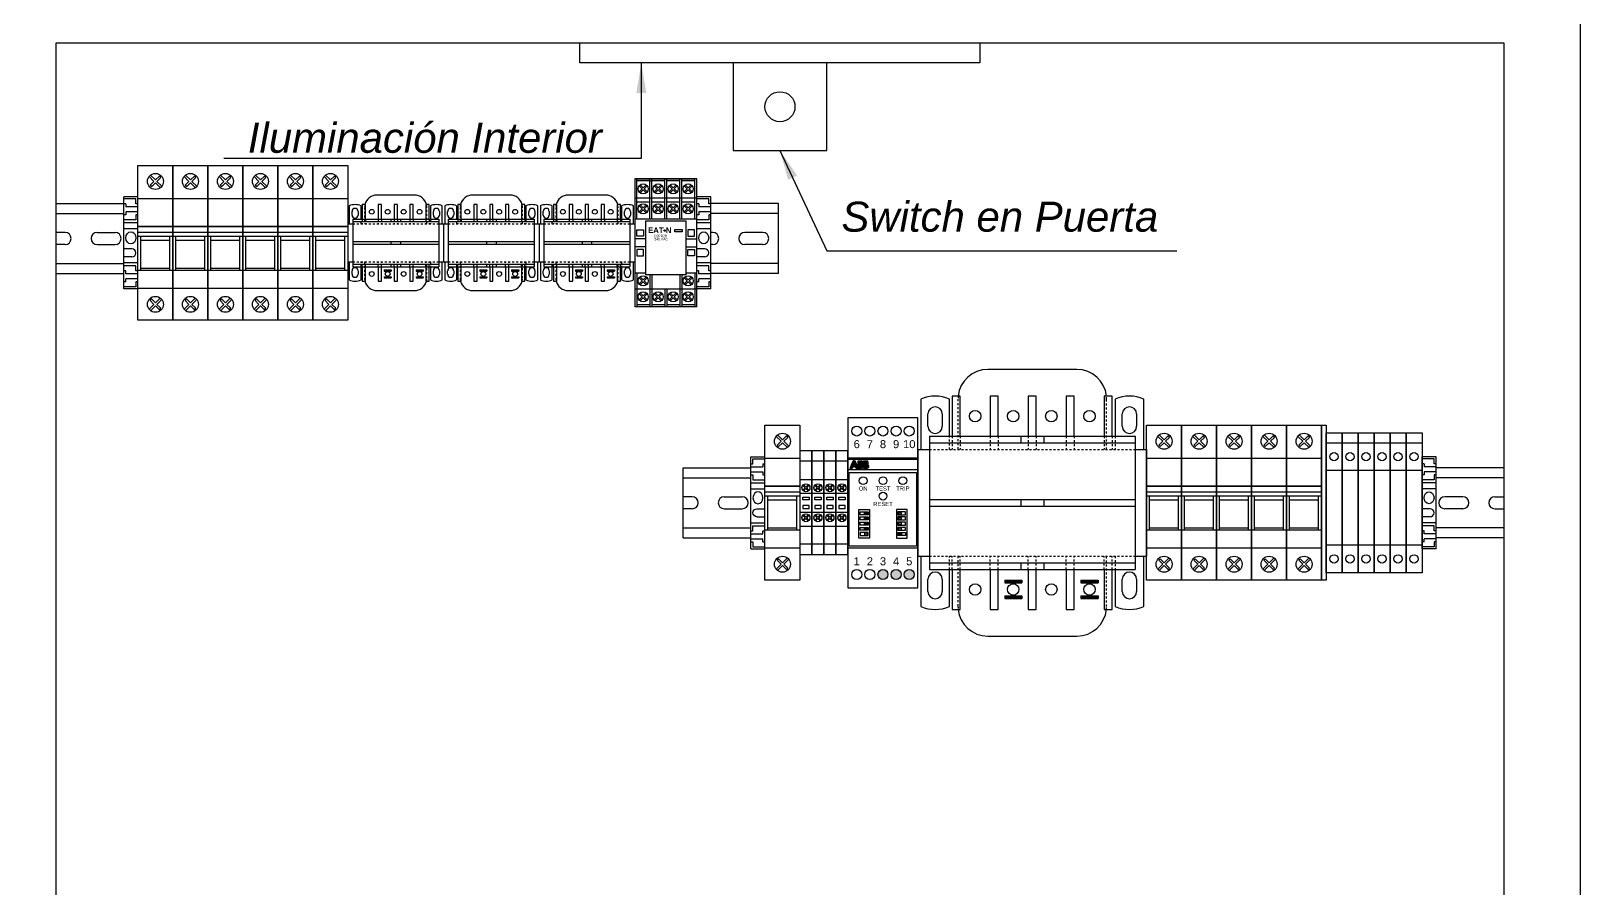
# Model space of a CAD drawing. Header units: millimetres. Extents: x 0 to 840, y -1485 to 297.
# Drawn here: x 45.8 to 123.2, y -1272.8 to -1229.9 of the extents above; entities that cross this region are included whole.
import ezdxf

# ---------------------------------------------------------------- set-up
doc = ezdxf.new("R2010")
doc.units = ezdxf.units.MM
doc.linetypes.add('HIDDEN', pattern=[0.2, 0.1, -0.1])
doc.layers.add('DEFAULT_2', color=8, linetype='HIDDEN')
doc.layers.add('L_COTAS', color=2, linetype='Continuous')
doc.styles.get("Standard").update_dxf_attribs({"font": 'arial.ttf'})
doc.styles.add('TEXTOS', font='ariali.ttf')
doc.dimstyles.new('FLECHA_ESC50', dxfattribs={"dimscale": 0.05, "dimtxt": 1.8, "dimasz": 2, "dimexe": 2, "dimexo": 4, "dimgap": 1, "dimtad": 1, "dimzin": 4, "dimdsep": 46, "dimtxsty": 'TEXTOS', "dimcen": 0, "dimclrd": 256, "dimclre": 256, "dimclrt": 2, "dimadec": 0, "dimazin": 0, "dimtfac": 1, "dimtdec": 4, "dimtmove": 1, "dimatfit": 3, "dimfxl": 1, "dimtvp": 1, "dimtolj": 1, "dimtzin": 0, "dimarcsym": 0})

# ---------------------------------------------------------------- blocks, each defined once
blk = doc.blocks.new('Fusible PMF')
for p, q in [((-0.317, 7.197), (-0.071, 6.95)), ((-0.247, 7.267), (0, 7.021)), ((0.197, 7.218), (0, 7.021)), ((0.268, 7.147), (0.071, 6.95)), ((0.197, 7.218), (0.268, 7.147)), ((-0.071, 6.95), (-0.268, 6.753)), ((-0.268, 6.753), (-0.197, 6.682)), ((0, 6.879), (-0.197, 6.682)), ((0, 6.879), (0.247, 6.632)), ((0.071, 6.95), (0.318, 6.703)), ((-0.317, 0.553), (-0.071, 0.8)), ((-0.268, 0.997), (-0.197, 1.068)), ((-0.071, 0.8), (-0.268, 0.997)), ((0, 0.871), (-0.197, 1.068)), ((0, 0.871), (0.247, 1.118)), ((0.071, 0.8), (0.318, 1.047)), ((0.268, 0.603), (0.071, 0.8)), ((-0.247, 0.483), (0, 0.729)), ((0.197, 0.532), (0, 0.729)), ((0.197, 0.532), (0.268, 0.603))]:
    blk.add_line(p, q)
at = {"color": 4}
for p, q in [((0.875, 4.4), (-0.875, 4.4)), ((0.875, 4.2), (-0.875, 4.2)), ((-0.725, 2.5), (-0.725, 4.2)), ((0.725, 4), (-0.725, 4)), ((0.725, 2.5), (0.725, 4.2)), ((0.875, 2.5), (-0.875, 2.5)), ((0.725, 2.6), (-0.725, 2.6))]:
    blk.add_line(p, q, dxfattribs=at)
blk.add_lwpolyline([(-0.875, 7.75), (0.875, 7.75), (0.875, 0), (-0.875, 0)], close=True)
at = {"color": 5}
blk.add_lwpolyline([(-0.875, 6.1), (0.875, 6.1), (0.875, 4.7), (-0.875, 4.7)], close=True, dxfattribs=at)
at = {"color": 4}
blk.add_lwpolyline([(-0.875, 4.7), (0.875, 4.7), (0.875, 1.6), (-0.875, 1.6)], close=True, dxfattribs=at)
for centre in [(0, 6.95), (0, 0.8)]:
    blk.add_circle(centre, 0.4)
blk = doc.blocks.new('BORNE SECCIONABLE')
for p, q in [((-0.4, 0), (-0.4, 7)), ((-0.4, 7), (0.4, 7)), ((0.4, 7), (0.4, 0)), ((-0.4, 6.5), (0.4, 6.5)), ((0.4, 5.111), (-0.4, 5.111)), ((-0.4, 1.389), (0.4, 1.389)), ((0.4, 0), (-0.4, 0))]:
    blk.add_line(p, q)
for centre in [(0, 5.806), (0, 0.694)]:
    blk.add_circle(centre, 0.208)
blk = doc.blocks.new('TOPE JXBs-BF')
for p, q in [((-0.35, 0), (-0.35, 4.6)), ((0.35, 4.6), (-0.35, 4.6)), ((0.35, 4.6), (-0.35, 4.6)), ((0.25, 4.5), (-0.35, 4.5)), ((-0.25, 4.25), (-0.35, 4.25)), ((-0.25, 4.25), (-0.25, 4.1)), ((0.35, 4.1), (-0.25, 4.1)), ((0.25, 4.25), (0.25, 4.5)), ((0.35, 4.25), (0.25, 4.25)), ((0.35, 0), (0.35, 4.6)), ((-0.25, 3.7), (-0.35, 3.7)), ((0.25, 3.45), (-0.35, 3.45)), ((0.35, 3.3), (-0.35, 3.3)), ((0.35, 3.85), (-0.25, 3.85)), ((-0.25, 3.85), (-0.25, 3.7)), ((0.35, 3.7), (0.25, 3.7)), ((0.25, 3.7), (0.25, 3.45)), ((0.35, 3), (-0.35, 3)), ((0.05, 2), (-0.35, 2)), ((0.05, 1.6), (-0.35, 1.6)), ((0.35, 1.3), (-0.35, 1.3)), ((0.25, 1.15), (-0.35, 1.15)), ((-0.25, 0.9), (-0.35, 0.9)), ((-0.25, 0.75), (-0.25, 0.9)), ((0.25, 0.9), (0.25, 1.15)), ((0.35, 0.9), (0.25, 0.9)), ((-0.25, 0.35), (-0.35, 0.35)), ((0.25, 0.1), (-0.35, 0.1)), ((0.35, 0), (-0.35, 0)), ((0.35, 0.75), (-0.25, 0.75)), ((0.35, 0.5), (-0.25, 0.5)), ((-0.25, 0.35), (-0.25, 0.5)), ((0.35, 0.35), (0.25, 0.35)), ((0.25, 0.35), (0.25, 0.1))]:
    blk.add_line(p, q)
blk.add_arc((0.05, 1.8), 0.2, 270, 90)
blk.add_ellipse((0, 2.55), major_axis=(0, -0.3), ratio=0.833333)
blk = doc.blocks.new('c0100e2a-F')
for p, q in [((2.229, 13.335), (-2.229, 13.335)), ((-5.572, 11.852), (-5.572, 9.334)), ((-4.143, 10.001), (-4.143, 11.852)), ((-4.001, 12.002), (-4.001, 10.001)), ((-3.6, 12.002), (-4.001, 12.002)), ((-3.6, 10.001), (-3.6, 12.002)), ((-2.1, 12.002), (-2.1, 10.001)), ((-1.7, 12.002), (-2.1, 12.002)), ((-1.7, 10.001), (-1.7, 12.002)), ((-0.2, 12.002), (-0.2, 10.001)), ((0.2, 12.002), (-0.2, 12.002)), ((0.2, 10.001), (0.2, 12.002)), ((1.7, 12.002), (1.7, 10.001)), ((2.1, 12.002), (1.7, 12.002)), ((2.1, 10.001), (2.1, 12.002)), ((3.6, 12.002), (3.6, 10.001)), ((4, 12.002), (3.6, 12.002)), ((4, 10.001), (4, 12.002)), ((4.143, 11.852), (4.143, 10.001)), ((5.572, 9.334), (5.572, 11.852)), ((-5.215, 10.492), (-5.215, 11.111)), ((-4.501, 11.111), (-4.501, 10.492)), ((4.501, 10.492), (4.501, 11.111)), ((5.215, 11.111), (5.215, 10.492)), ((-5.715, 9.334), (-5.715, 4)), ((-5.715, 9.334), (-5.143, 9.334)), ((-5.143, 10.001), (-5.143, 3.334)), ((-5.143, 10.001), (5.143, 10.001)), ((-5.143, 9.668), (5.143, 9.668)), ((-0.571, 10.001), (-0.571, 9.668)), ((0.571, 10.001), (0.571, 9.668)), ((5.143, 10.001), (5.143, 3.334)), ((5.143, 9.334), (5.715, 9.334)), ((5.715, 9.334), (5.715, 4)), ((-5.143, 6.834), (5.143, 6.834)), ((-5.143, 6.501), (5.143, 6.501)), ((-0.571, 6.834), (-0.571, 6.501)), ((0.571, 6.834), (0.571, 6.501)), ((-5.715, 4), (-5.143, 4)), ((-5.572, 4), (-5.572, 1.483)), ((5.143, 4), (5.715, 4)), ((5.572, 1.483), (5.572, 4)), ((-5.143, 3.667), (5.143, 3.667)), ((-5.143, 3.334), (5.143, 3.334)), ((-4.143, 1.483), (-4.143, 3.334)), ((-4.001, 3.334), (-4.001, 1.334)), ((-3.6, 1.334), (-3.6, 3.334)), ((-2.1, 3.334), (-2.1, 1.334)), ((-1.7, 1.334), (-1.7, 3.334)), ((-0.571, 3.667), (-0.571, 3.334)), ((-0.2, 3.334), (-0.2, 1.334)), ((0.2, 1.334), (0.2, 3.334)), ((0.571, 3.667), (0.571, 3.334)), ((1.7, 3.334), (1.7, 1.334)), ((2.1, 1.334), (2.1, 3.334)), ((3.6, 3.334), (3.6, 1.334)), ((4, 1.334), (4, 3.334)), ((4.143, 3.334), (4.143, 1.483)), ((-5.215, 2.224), (-5.215, 2.843)), ((-4.501, 2.843), (-4.501, 2.224)), ((-1.381, 2.793), (-0.524, 2.793)), ((-1.381, 2.793), (-1.381, 2.737)), ((-1.381, 2.779), (-0.524, 2.779)), ((-1.381, 2.722), (-0.524, 2.722)), ((-1.381, 2.722), (-1.381, 2.66)), ((-1.381, 2.688), (-0.524, 2.688)), ((-1.381, 2.674), (-0.524, 2.674)), ((-1.381, 2.66), (-0.524, 2.66)), ((-0.524, 2.793), (-0.524, 2.66)), ((2.429, 2.793), (3.286, 2.793)), ((2.429, 2.793), (2.429, 2.737)), ((2.429, 2.779), (3.286, 2.779)), ((2.429, 2.722), (3.286, 2.722)), ((2.429, 2.722), (2.429, 2.66)), ((2.429, 2.688), (3.286, 2.688)), ((2.429, 2.674), (3.286, 2.674)), ((2.429, 2.66), (3.286, 2.66)), ((3.286, 2.793), (3.286, 2.66)), ((4.501, 2.224), (4.501, 2.843)), ((5.215, 2.843), (5.215, 2.224)), ((-1.381, 2.007), (-0.524, 2.007)), ((-1.381, 2.007), (-1.381, 1.874)), ((-1.381, 1.993), (-0.524, 1.993)), ((-1.381, 1.979), (-0.524, 1.979)), ((-1.381, 1.946), (-0.524, 1.946)), ((-1.381, 1.888), (-0.524, 1.888)), ((-1.381, 1.874), (-0.524, 1.874)), ((-0.524, 2.007), (-0.524, 1.874)), ((2.429, 2.007), (3.286, 2.007)), ((2.429, 2.007), (2.429, 1.874)), ((2.429, 1.993), (3.286, 1.993)), ((2.429, 1.979), (3.286, 1.979)), ((2.429, 1.946), (3.286, 1.946)), ((2.429, 1.888), (3.286, 1.888)), ((2.429, 1.874), (3.286, 1.874)), ((3.286, 2.007), (3.286, 1.874)), ((-4.001, 1.334), (-3.6, 1.334)), ((-2.1, 1.334), (-1.7, 1.334)), ((-0.2, 1.334), (0.2, 1.334)), ((1.7, 1.334), (2.1, 1.334)), ((3.6, 1.334), (4, 1.334)), ((-2.229, 0), (2.229, 0))]:
    blk.add_line(p, q)
at = {"color": 40}
for centre in [(-2.858, 11.001), (-0.953, 11.001), (0.953, 11.001), (2.858, 11.001), (-2.858, 2.334), (-0.953, 2.334), (0.953, 2.334), (2.858, 2.334)]:
    blk.add_circle(centre, 0.286, dxfattribs=at)
for centre, radius, start, end in [((-2.229, 11.849), 1.486, 90, 174.11316), ((2.229, 11.849), 1.486, 5.88684, 90), ((-4.858, 10.216), 1.786, 66.42182, 113.57818), ((4.858, 10.216), 1.786, 66.42182, 113.57818), ((-4.858, 11.111), 0.357, 0, 180), ((4.858, 11.111), 0.357, 0, 180), ((-4.858, 10.492), 0.357, 180, 0), ((4.858, 10.492), 0.357, 180, 0), ((-4.858, 2.843), 0.357, 0, 180), ((4.858, 2.843), 0.357, 0, 180), ((-4.858, 2.224), 0.357, 180, 0), ((4.858, 2.224), 0.357, 180, 0), ((-4.858, 3.119), 1.786, 246.42182, 293.57818), ((-2.229, 1.486), 1.486, 185.88684, 270), ((2.229, 1.486), 1.486, 270, 354.11316), ((4.858, 3.119), 1.786, 246.42182, 293.57818)]:
    blk.add_arc(centre, radius, start, end)
at = {"layer": 'DEFAULT_2'}
for p, q in [((-3.715, 11.849), (-3.715, 9.334)), ((3.715, 9.334), (3.715, 11.849)), ((-5.143, 9.334), (5.143, 9.334)), ((-4.143, 9.334), (-4.143, 10.001)), ((-4.001, 10.001), (-4.001, 9.334)), ((-3.6, 10.001), (-3.6, 9.334)), ((-2.1, 10.001), (-2.1, 9.334)), ((-1.7, 10.001), (-1.7, 9.334)), ((-0.2, 10.001), (-0.2, 9.334)), ((0.2, 10.001), (0.2, 9.334)), ((1.7, 10.001), (1.7, 9.334)), ((2.1, 10.001), (2.1, 9.334)), ((3.6, 10.001), (3.6, 9.334)), ((4, 10.001), (4, 9.334)), ((4.143, 10.001), (4.143, 9.334)), ((-5.143, 4), (5.143, 4)), ((-4.143, 3.334), (-4.143, 4)), ((-4.001, 3.334), (-4.001, 4)), ((-3.715, 4), (-3.715, 1.486)), ((-3.6, 3.334), (-3.6, 4)), ((-2.1, 3.334), (-2.1, 4)), ((-1.7, 3.334), (-1.7, 4)), ((-0.2, 3.334), (-0.2, 4)), ((0.2, 3.334), (0.2, 4)), ((1.7, 3.334), (1.7, 4)), ((2.1, 3.334), (2.1, 4)), ((3.6, 3.334), (3.6, 4)), ((3.715, 1.486), (3.715, 4)), ((4, 3.334), (4, 4)), ((4.143, 4), (4.143, 3.334)), ((-1.381, 2.746), (-0.524, 2.746)), ((-1.381, 2.737), (-1.381, 2.722)), ((-1.381, 2.716), (-0.524, 2.716)), ((-1.381, 2.707), (-0.524, 2.707)), ((-1.381, 2.693), (-0.524, 2.693)), ((2.429, 2.746), (3.286, 2.746)), ((2.429, 2.737), (2.429, 2.722)), ((2.429, 2.716), (3.286, 2.716)), ((2.429, 2.707), (3.286, 2.707)), ((2.429, 2.693), (3.286, 2.693)), ((-1.381, 1.974), (-0.524, 1.974)), ((-1.381, 1.96), (-0.524, 1.96)), ((-1.381, 1.951), (-0.524, 1.951)), ((-1.381, 1.922), (-0.524, 1.922)), ((2.429, 1.974), (3.286, 1.974)), ((2.429, 1.96), (3.286, 1.96)), ((2.429, 1.951), (3.286, 1.951)), ((2.429, 1.922), (3.286, 1.922))]:
    blk.add_line(p, q, dxfattribs=at)
for centre, start, end in [((-2.229, 11.849), 174.11316, 180), ((2.229, 11.849), 0, 5.88684), ((-2.229, 1.486), 180, 185.88684), ((2.229, 1.486), 354.11316, 0)]:
    blk.add_arc(centre, 1.486, start, end, dxfattribs=at)
blk = doc.blocks.new('c0050e2afb-P')
for p, q in [((1.49, 7.62), (-1.49, 7.62)), ((-3.71, 6.76), (-3.71, 5.33)), ((-3.48, 6.03), (-3.48, 6.32)), ((-3, 6.32), (-3, 6.03)), ((-2.76, 5.71), (-2.76, 6.76)), ((-2.67, 6.86), (-2.67, 5.71)), ((-2.4, 6.86), (-2.67, 6.86)), ((-2.4, 5.71), (-2.4, 6.86)), ((-1.4, 6.86), (-1.4, 5.71)), ((-1.13, 6.86), (-1.4, 6.86)), ((-1.13, 5.71), (-1.13, 6.86)), ((-0.13, 6.86), (-0.13, 5.71)), ((0.13, 6.86), (-0.13, 6.86)), ((0.13, 5.71), (0.13, 6.86)), ((1.13, 6.86), (1.13, 5.71)), ((1.4, 6.86), (1.13, 6.86)), ((1.4, 5.71), (1.4, 6.86)), ((2.4, 6.86), (2.4, 5.71)), ((2.67, 6.86), (2.4, 6.86)), ((2.67, 5.71), (2.67, 6.86)), ((2.76, 6.76), (2.76, 5.71)), ((3, 6.03), (3, 6.32)), ((3.48, 6.32), (3.48, 6.03)), ((3.71, 5.33), (3.71, 6.76)), ((-3.81, 5.33), (-3.81, 2.29)), ((-3.81, 5.33), (-3.43, 5.33)), ((-3.43, 5.71), (-3.43, 1.9)), ((-3.43, 5.71), (3.43, 5.71)), ((-3.43, 5.52), (3.43, 5.52)), ((-0.38, 5.71), (-0.38, 5.52)), ((0.38, 5.71), (0.38, 5.52)), ((3.43, 5.71), (3.43, 1.9)), ((3.43, 5.33), (3.81, 5.33)), ((3.81, 5.33), (3.81, 2.29)), ((-3.43, 3.91), (3.43, 3.91)), ((-3.43, 3.71), (3.43, 3.71)), ((-0.38, 3.91), (-0.38, 3.71)), ((0.38, 3.91), (0.38, 3.71)), ((-3.81, 2.29), (-3.43, 2.29)), ((-3.71, 2.29), (-3.71, 0.86)), ((-3.48, 1.3), (-3.48, 1.59)), ((-3.43, 2.1), (3.43, 2.1)), ((-3.43, 1.9), (3.43, 1.9)), ((-3, 1.59), (-3, 1.3)), ((-2.76, 0.86), (-2.76, 1.9)), ((-2.67, 1.9), (-2.67, 0.76)), ((-2.4, 0.76), (-2.4, 1.9)), ((-1.4, 1.9), (-1.4, 0.76)), ((-1.13, 0.76), (-1.13, 1.9)), ((-0.92, 1.65), (-0.35, 1.65)), ((-0.92, 1.65), (-0.92, 1.55)), ((-0.92, 1.63), (-0.35, 1.63)), ((-0.92, 1.59), (-0.35, 1.59)), ((-0.92, 1.57), (-0.35, 1.57)), ((-0.92, 1.56), (-0.35, 1.56)), ((-0.92, 1.55), (-0.35, 1.55)), ((-0.38, 2.1), (-0.38, 1.9)), ((-0.35, 1.65), (-0.35, 1.56)), ((-0.35, 1.56), (-0.35, 1.55)), ((-0.13, 1.9), (-0.13, 0.76)), ((0.13, 0.76), (0.13, 1.9)), ((0.38, 2.1), (0.38, 1.9)), ((1.13, 1.9), (1.13, 0.76)), ((1.4, 0.76), (1.4, 1.9)), ((1.62, 1.65), (2.19, 1.65)), ((1.62, 1.65), (1.62, 1.55)), ((1.62, 1.63), (2.19, 1.63)), ((1.62, 1.59), (2.19, 1.59)), ((1.62, 1.57), (2.19, 1.57)), ((1.62, 1.56), (2.19, 1.56)), ((1.62, 1.55), (2.19, 1.55)), ((2.19, 1.65), (2.19, 1.56)), ((2.19, 1.56), (2.19, 1.55)), ((2.4, 1.9), (2.4, 0.76)), ((2.67, 0.76), (2.67, 1.9)), ((2.76, 1.9), (2.76, 0.86)), ((3, 1.3), (3, 1.59)), ((3.43, 2.29), (3.81, 2.29)), ((3.48, 1.59), (3.48, 1.3)), ((3.71, 0.86), (3.71, 2.29)), ((-2.67, 0.76), (-2.4, 0.76)), ((-1.49, 0), (1.49, 0)), ((-1.4, 0.76), (-1.13, 0.76)), ((-0.92, 1.11), (-0.35, 1.11)), ((-0.92, 1.11), (-0.92, 1.11)), ((-0.92, 1.1), (-0.35, 1.1)), ((-0.92, 1.1), (-0.35, 1.1)), ((-0.92, 1.1), (-0.92, 1.02)), ((-0.92, 1.08), (-0.35, 1.08)), ((-0.92, 1.04), (-0.35, 1.04)), ((-0.92, 1.02), (-0.35, 1.02)), ((-0.35, 1.11), (-0.35, 1.02)), ((-0.13, 0.76), (0.13, 0.76)), ((1.13, 0.76), (1.4, 0.76)), ((1.62, 1.11), (2.19, 1.11)), ((1.62, 1.11), (1.62, 1.11)), ((1.62, 1.1), (2.19, 1.1)), ((1.62, 1.1), (2.19, 1.1)), ((1.62, 1.1), (1.62, 1.02)), ((1.62, 1.08), (2.19, 1.08)), ((1.62, 1.04), (2.19, 1.04)), ((1.62, 1.02), (2.19, 1.02)), ((2.19, 1.11), (2.19, 1.02)), ((2.4, 0.76), (2.67, 0.76))]:
    blk.add_line(p, q)
at = {"color": 40}
for centre in [(-1.91, 6.29), (-0.64, 6.29), (0.63, 6.29), (1.9, 6.29), (-1.91, 1.33), (-0.64, 1.33), (0.63, 1.33), (1.9, 1.33)]:
    blk.add_circle(centre, 0.191, dxfattribs=at)
for centre, radius, start, end in [((-1.49, 6.63), 0.991, 90, 166.6576), ((1.49, 6.63), 0.991, 13.3424, 90), ((-3.24, 5.67), 1.19, 66.4218, 113.5782), ((-3.24, 6.32), 0.238, 0, 180), ((3.24, 5.67), 1.19, 66.4218, 113.5782), ((3.24, 6.32), 0.238, 0, 180), ((-3.24, 6.03), 0.238, 180, 0), ((3.24, 6.03), 0.238, 180, 0), ((-3.24, 1.59), 0.238, 0, 180), ((-3.24, 1.3), 0.238, 180, 0), ((3.24, 1.59), 0.238, 0, 180), ((3.24, 1.3), 0.238, 180, 0), ((-3.24, 1.95), 1.19, 246.4218, 293.5782), ((-1.49, 0.99), 0.991, 193.3424, 270), ((1.49, 0.99), 0.991, 270, 346.6576), ((3.24, 1.95), 1.19, 246.4218, 293.5782)]:
    blk.add_arc(centre, radius, start, end)
at = {"layer": 'DEFAULT_2'}
for p, q in [((-2.48, 6.63), (-2.48, 5.33)), ((2.48, 5.33), (2.48, 6.63)), ((-3.43, 5.33), (3.43, 5.33)), ((-2.76, 5.33), (-2.76, 5.71)), ((-2.67, 5.71), (-2.67, 5.33)), ((-2.4, 5.71), (-2.4, 5.33)), ((-1.4, 5.71), (-1.4, 5.33)), ((-1.13, 5.71), (-1.13, 5.33)), ((-0.13, 5.71), (-0.13, 5.33)), ((0.13, 5.71), (0.13, 5.33)), ((1.13, 5.71), (1.13, 5.33)), ((1.4, 5.71), (1.4, 5.33)), ((2.4, 5.71), (2.4, 5.33)), ((2.67, 5.71), (2.67, 5.33)), ((2.76, 5.71), (2.76, 5.33)), ((-3.43, 2.29), (3.43, 2.29)), ((-2.76, 1.9), (-2.76, 2.29)), ((-2.67, 1.9), (-2.67, 2.29)), ((-2.48, 2.29), (-2.48, 0.99)), ((-2.4, 1.9), (-2.4, 2.29)), ((-1.4, 1.9), (-1.4, 2.29)), ((-1.13, 1.9), (-1.13, 2.29)), ((-0.92, 1.61), (-0.35, 1.61)), ((-0.92, 1.6), (-0.35, 1.6)), ((-0.92, 1.58), (-0.35, 1.58)), ((-0.35, 1.56), (-0.35, 1.56)), ((-0.13, 1.9), (-0.13, 2.29)), ((0.13, 1.9), (0.13, 2.29)), ((1.13, 1.9), (1.13, 2.29)), ((1.4, 1.9), (1.4, 2.29)), ((1.62, 1.61), (2.19, 1.61)), ((1.62, 1.6), (2.19, 1.6)), ((1.62, 1.58), (2.19, 1.58)), ((2.19, 1.56), (2.19, 1.56)), ((2.4, 1.9), (2.4, 2.29)), ((2.48, 0.99), (2.48, 2.29)), ((2.67, 1.9), (2.67, 2.29)), ((2.76, 2.29), (2.76, 1.9)), ((-0.92, 1.11), (-0.92, 1.1)), ((-0.92, 1.09), (-0.35, 1.09)), ((-0.92, 1.07), (-0.35, 1.07)), ((-0.92, 1.06), (-0.35, 1.06)), ((1.62, 1.11), (1.62, 1.1)), ((1.62, 1.09), (2.19, 1.09)), ((1.62, 1.07), (2.19, 1.07)), ((1.62, 1.06), (2.19, 1.06))]:
    blk.add_line(p, q, dxfattribs=at)
for centre, start, end in [((-1.49, 6.63), 166.6576, 180), ((1.49, 6.63), 0, 13.3424), ((-1.49, 0.99), 180, 193.3424), ((1.49, 0.99), 346.6576, 0)]:
    blk.add_arc(centre, 0.991, start, end, dxfattribs=at)
blk = doc.blocks.new('D2PR2B')
h = blk.add_hatch(color=256)
edge = h.paths.add_edge_path()
edge.add_arc((-0.054, 3.813), 0.0338, 0, 360)
for p, q in [((-1.55, 6.4), (-1.55, 3.4)), ((1.55, 6.4), (-1.55, 6.4)), ((1.475, 6.4), (-1.475, 6.4)), ((-1.475, 6.4), (1.475, 6.4)), ((-1.45, 4.4), (-1.45, 6.4)), ((-0.8, 6.3), (-1.45, 6.3)), ((-0.8, 4.4), (-0.8, 6.4)), ((-0.8, 6.3), (-0.7, 6.3)), ((-0.7, 4.4), (-0.7, 6.4)), ((-0.05, 6.3), (-0.7, 6.3)), ((-0.05, 4.4), (-0.05, 6.4)), ((0.05, 4.4), (0.05, 6.4)), ((0.7, 6.3), (0.05, 6.3)), ((0.7, 4.4), (0.7, 6.4)), ((0.8, 4.4), (0.8, 6.4)), ((1.45, 6.3), (0.8, 6.3)), ((1.45, 4.4), (1.45, 6.4)), ((1.55, 3.4), (1.55, 6.4)), ((-1.55, 5.45), (1.55, 5.45)), ((-1.324, 6.051), (-1.173, 5.9)), ((-1.173, 5.9), (-1.308, 5.765)), ((-1.308, 5.765), (-1.26, 5.717)), ((-1.276, 6.099), (-1.125, 5.948)), ((-1.125, 5.852), (-1.26, 5.717)), ((-0.99, 6.083), (-1.125, 5.948)), ((-1.125, 5.852), (-0.974, 5.701)), ((-0.942, 6.035), (-1.077, 5.9)), ((-1.077, 5.9), (-0.926, 5.749)), ((-0.99, 6.083), (-0.942, 6.035)), ((-0.574, 6.051), (-0.423, 5.9)), ((-0.423, 5.9), (-0.558, 5.765)), ((-0.558, 5.765), (-0.51, 5.717)), ((-0.526, 6.099), (-0.375, 5.948)), ((-0.375, 5.852), (-0.51, 5.717)), ((-0.24, 6.083), (-0.375, 5.948)), ((-0.375, 5.852), (-0.224, 5.701)), ((-0.192, 6.035), (-0.327, 5.9)), ((-0.327, 5.9), (-0.176, 5.749)), ((-0.24, 6.083), (-0.192, 6.035)), ((0.176, 6.051), (0.327, 5.9)), ((0.327, 5.9), (0.192, 5.765)), ((0.192, 5.765), (0.24, 5.717)), ((0.224, 6.099), (0.375, 5.948)), ((0.375, 5.852), (0.24, 5.717)), ((0.51, 6.083), (0.375, 5.948)), ((0.375, 5.852), (0.526, 5.701)), ((0.558, 6.035), (0.423, 5.9)), ((0.423, 5.9), (0.574, 5.749)), ((0.51, 6.083), (0.558, 6.035)), ((0.926, 6.051), (1.077, 5.9)), ((1.077, 5.9), (0.942, 5.765)), ((0.942, 5.765), (0.99, 5.717)), ((0.974, 6.099), (1.125, 5.948)), ((1.125, 5.852), (0.99, 5.717)), ((1.26, 6.083), (1.125, 5.948)), ((1.125, 5.852), (1.276, 5.701)), ((1.308, 6.035), (1.173, 5.9)), ((1.173, 5.9), (1.324, 5.749)), ((1.26, 6.083), (1.308, 6.035)), ((-1.45, 5.25), (-0.8, 5.25)), ((-1.324, 5.051), (-1.173, 4.9)), ((-1.173, 4.9), (-1.308, 4.765)), ((-1.308, 4.765), (-1.26, 4.717)), ((-1.276, 5.099), (-1.125, 4.948)), ((-1.125, 4.852), (-1.26, 4.717)), ((-0.99, 5.083), (-1.125, 4.948)), ((-1.125, 4.852), (-0.974, 4.701)), ((-0.942, 5.035), (-1.077, 4.9)), ((-1.077, 4.9), (-0.926, 4.749)), ((-0.99, 5.083), (-0.942, 5.035)), ((-0.7, 5.25), (-0.05, 5.25)), ((-0.574, 5.051), (-0.423, 4.9)), ((-0.423, 4.9), (-0.558, 4.765)), ((-0.558, 4.765), (-0.51, 4.717)), ((-0.526, 5.099), (-0.375, 4.948)), ((-0.375, 4.852), (-0.51, 4.717)), ((-0.24, 5.083), (-0.375, 4.948)), ((-0.375, 4.852), (-0.224, 4.701)), ((-0.192, 5.035), (-0.327, 4.9)), ((-0.327, 4.9), (-0.176, 4.749)), ((-0.24, 5.083), (-0.192, 5.035)), ((0.05, 5.25), (0.7, 5.25)), ((0.176, 5.051), (0.327, 4.9)), ((0.327, 4.9), (0.192, 4.765)), ((0.192, 4.765), (0.24, 4.717)), ((0.224, 5.099), (0.375, 4.948)), ((0.375, 4.852), (0.24, 4.717)), ((0.51, 5.083), (0.375, 4.948)), ((0.375, 4.852), (0.526, 4.701)), ((0.558, 5.035), (0.423, 4.9)), ((0.423, 4.9), (0.574, 4.749)), ((0.51, 5.083), (0.558, 5.035)), ((0.8, 5.25), (1.45, 5.25)), ((0.926, 5.051), (1.077, 4.9)), ((1.077, 4.9), (0.942, 4.765)), ((0.942, 4.765), (0.99, 4.717)), ((0.974, 5.099), (1.125, 4.948)), ((1.125, 4.852), (0.99, 4.717)), ((1.26, 5.083), (1.125, 4.948)), ((1.125, 4.852), (1.276, 4.701)), ((1.308, 5.035), (1.173, 4.9)), ((1.173, 4.9), (1.324, 4.749)), ((1.26, 5.083), (1.308, 5.035)), ((-1.55, 4.4), (1.55, 4.4)), ((-1, 3.4), (-1.55, 3.4)), ((1, 3.4), (1.55, 3.4)), ((-1, 3), (-1.55, 3)), ((-1.55, 3), (-1.55, 0)), ((1, 3), (1.55, 3)), ((1.55, 0), (1.55, 3)), ((-1.55, 1.7), (-1, 1.7)), ((-1.45, 1.7), (-1.45, 0)), ((-0.8, 1.6), (-0.8, 0)), ((-0.7, 1.6), (-0.7, 0)), ((0.7, 1.6), (0.7, 0)), ((0.8, 1.6), (0.8, 0)), ((1, 1.7), (1.55, 1.7)), ((1.45, 1.7), (1.45, 0)), ((-1.55, 0.9), (1.55, 0.9)), ((-1.324, 1.451), (-1.173, 1.3)), ((-1.173, 1.3), (-1.308, 1.165)), ((-1.308, 1.165), (-1.26, 1.117)), ((-1.276, 1.499), (-1.125, 1.348)), ((-1.125, 1.252), (-1.26, 1.117)), ((-0.99, 1.483), (-1.125, 1.348)), ((-1.125, 1.252), (-0.974, 1.101)), ((-0.942, 1.435), (-1.077, 1.3)), ((-1.077, 1.3), (-0.926, 1.149)), ((-0.99, 1.483), (-0.942, 1.435)), ((-0.05, 0.9), (-0.05, 0)), ((0.05, 0.9), (0.05, 0)), ((0.926, 1.451), (1.077, 1.3)), ((1.077, 1.3), (0.942, 1.165)), ((0.942, 1.165), (0.99, 1.117)), ((0.974, 1.499), (1.125, 1.348)), ((1.125, 1.252), (0.99, 1.117)), ((1.26, 1.483), (1.125, 1.348)), ((1.125, 1.252), (1.276, 1.101)), ((1.308, 1.435), (1.173, 1.3)), ((1.173, 1.3), (1.324, 1.149)), ((1.26, 1.483), (1.308, 1.435)), ((1.55, 0), (-1.55, 0)), ((-0.8, 0.1), (-1.45, 0.1)), ((-1.324, 0.651), (-1.173, 0.5)), ((-1.173, 0.5), (-1.308, 0.365)), ((-1.308, 0.365), (-1.26, 0.317)), ((-1.276, 0.699), (-1.125, 0.548)), ((-1.125, 0.452), (-1.26, 0.317)), ((-0.99, 0.683), (-1.125, 0.548)), ((-1.125, 0.452), (-0.974, 0.301)), ((-0.942, 0.635), (-1.077, 0.5)), ((-1.077, 0.5), (-0.926, 0.349)), ((-0.99, 0.683), (-0.942, 0.635)), ((-0.05, 0.1), (-0.7, 0.1)), ((-0.574, 0.651), (-0.423, 0.5)), ((-0.423, 0.5), (-0.558, 0.365)), ((-0.558, 0.365), (-0.51, 0.317)), ((-0.526, 0.699), (-0.375, 0.548)), ((-0.375, 0.452), (-0.51, 0.317)), ((-0.24, 0.683), (-0.375, 0.548)), ((-0.375, 0.452), (-0.224, 0.301)), ((-0.192, 0.635), (-0.327, 0.5)), ((-0.327, 0.5), (-0.176, 0.349)), ((-0.24, 0.683), (-0.192, 0.635)), ((0.7, 0.1), (0.05, 0.1)), ((0.176, 0.651), (0.327, 0.5)), ((0.327, 0.5), (0.192, 0.365)), ((0.192, 0.365), (0.24, 0.317)), ((0.224, 0.699), (0.375, 0.548)), ((0.375, 0.452), (0.24, 0.317)), ((0.51, 0.683), (0.375, 0.548)), ((0.375, 0.452), (0.526, 0.301)), ((0.558, 0.635), (0.423, 0.5)), ((0.423, 0.5), (0.574, 0.349)), ((0.51, 0.683), (0.558, 0.635)), ((1.45, 0.1), (0.8, 0.1)), ((0.926, 0.651), (1.077, 0.5)), ((1.077, 0.5), (0.942, 0.365)), ((0.942, 0.365), (0.99, 0.317)), ((0.974, 0.699), (1.125, 0.548)), ((1.125, 0.452), (0.99, 0.317)), ((1.26, 0.683), (1.125, 0.548)), ((1.125, 0.452), (1.276, 0.301)), ((1.308, 0.635), (1.173, 0.5)), ((1.173, 0.5), (1.324, 0.349)), ((1.26, 0.683), (1.308, 0.635))]:
    blk.add_line(p, q)
at = {"color": 4}
blk.add_lwpolyline([(-1, 4.3), (1, 4.3), (1, 1.6), (-1, 1.6)], close=True, dxfattribs=at)
for points in [[(-1.437, 3.849), (-1.113, 3.849), (-1.113, 3.538), (-1.437, 3.538)], [(0.454, 3.871), (0.832, 3.871), (0.832, 3.754), (0.454, 3.754)], [(1.437, 3.849), (1.113, 3.849), (1.113, 3.538), (1.437, 3.538)], [(-1.437, 2.551), (-1.113, 2.551), (-1.113, 2.862), (-1.437, 2.862)], [(1.437, 2.551), (1.113, 2.551), (1.113, 2.862), (1.437, 2.862)]]:
    blk.add_lwpolyline(points, close=True)
for centre, radius in [((-1.125, 5.9), 0.25), ((-0.375, 5.9), 0.25), ((0.375, 5.9), 0.25), ((1.125, 5.9), 0.25), ((-1.125, 4.9), 0.25), ((-0.375, 4.9), 0.25), ((0.375, 4.9), 0.25), ((1.125, 4.9), 0.25), ((-0.054, 3.813), 0.0338), ((-1.125, 1.3), 0.25), ((1.125, 1.3), 0.25), ((-1.125, 0.5), 0.25), ((-0.375, 0.5), 0.25), ((0.375, 0.5), 0.25), ((1.125, 0.5), 0.25)]:
    blk.add_circle(centre, radius)
at = {"attachment_point": 6}
for s, insert, char_height, width in [('{\\fArial|b1|i0|c0|p34;EAT N}', (0.286, 3.83), 0.27941, 10.16301), ('{\\fArial|b0|i0|c0|p34;D2PR2B}', (0.075, 3.543), 0.12, 10.91207), ('\\pxql;{\\fArial|b0|i0|c0|p34;240 VAC}', (0.603, 3.382), 0.12, 1.16816)]:
    blk.add_mtext(s, dxfattribs=dict(at, insert=insert, char_height=char_height, width=width))
blk = doc.blocks.new('borne 4mm')
for p, q in [((2726.454, -1416.171), (2725.854, -1416.171)), ((2725.854, -1416.171), (2725.854, -1421.371)), ((2726.454, -1421.371), (2726.454, -1416.171)), ((2726.454, -1416.171), (2726.454, -1421.371)), ((2726.454, -1416.696), (2725.854, -1416.696)), ((2725.854, -1417.605), (2726.454, -1417.605)), ((2725.996, -1418.143), (2726.119, -1418.021)), ((2726.021, -1417.923), (2726.056, -1417.888)), ((2726.119, -1418.021), (2726.021, -1417.923)), ((2726.032, -1418.178), (2726.154, -1418.056)), ((2726.154, -1417.986), (2726.056, -1417.888)), ((2726.154, -1417.986), (2726.277, -1417.862)), ((2726.252, -1418.154), (2726.154, -1418.056)), ((2726.189, -1418.021), (2726.312, -1417.898)), ((2726.287, -1418.119), (2726.189, -1418.021)), ((2725.854, -1418.296), (2726.454, -1418.296)), ((2726.252, -1418.154), (2726.287, -1418.119)), ((2725.854, -1419.245), (2726.454, -1419.245)), ((2725.996, -1419.643), (2726.119, -1419.521)), ((2726.021, -1419.423), (2726.056, -1419.388)), ((2726.119, -1419.521), (2726.021, -1419.423)), ((2726.032, -1419.678), (2726.154, -1419.556)), ((2726.154, -1419.486), (2726.056, -1419.388)), ((2726.154, -1419.486), (2726.277, -1419.362)), ((2726.252, -1419.654), (2726.154, -1419.556)), ((2726.189, -1419.521), (2726.312, -1419.398)), ((2726.287, -1419.619), (2726.189, -1419.521)), ((2726.454, -1419.245), (2726.454, -1420.845)), ((2725.854, -1419.936), (2726.454, -1419.936)), ((2726.252, -1419.654), (2726.287, -1419.619)), ((2726.454, -1420.845), (2725.854, -1420.845)), ((2726.454, -1421.371), (2725.854, -1421.371))]:
    blk.add_line(p, q)
for points in [[(2725.99, -1418.486), (2726.319, -1418.486), (2726.319, -1418.631), (2725.99, -1418.631)], [(2725.99, -1419.056), (2726.319, -1419.056), (2726.319, -1418.91), (2725.99, -1418.91)]]:
    blk.add_lwpolyline(points, close=True)
for centre, radius in [((2726.154, -1418.021), 0.2), ((2726.154, -1418.021), 0.2), ((2726.154, -1418.021), 0.199), ((2726.154, -1419.521), 0.2), ((2726.154, -1419.521), 0.2), ((2726.154, -1419.521), 0.199)]:
    blk.add_circle(centre, radius)
blk = doc.blocks.new('Borne 4mm²')
blk.add_blockref('borne 4mm', (-2726.154, 1421.371))
blk = doc.blocks.new('RD2_ABB')
h = blk.add_hatch(color=256)
h.paths.add_polyline_path([(-1.449, 6.352), (-1.497, 6.352), (-1.572, 6.155), (-1.449, 6.155)])
h.paths.add_polyline_path([(-1.503, 6.044), (-1.449, 6.044), (-1.449, 6.139), (-1.575, 6.139), (-1.633, 5.964), (-1.541, 5.964)])
h.paths.add_polyline_path([(-1.312, 6.155), (-1.387, 6.352), (-1.435, 6.352), (-1.435, 6.155)])
h.paths.add_polyline_path([(-1.382, 6.044), (-1.343, 5.964), (-1.251, 5.964), (-1.309, 6.139), (-1.435, 6.139), (-1.435, 6.044)])
h.paths.add_polyline_path([(-1.121, 6.352), (-1.247, 6.352), (-1.247, 5.964), (-1.121, 5.964)])
h.paths.add_polyline_path([(-1.111, 6.158), (-1.023, 6.158, 0.077521), (-1.05, 6.169, 0.619229), (-1.078, 6.343), (-1.111, 6.352)])
h.paths.add_polyline_path([(-1.111, 5.965), (-1.067, 5.973, 0.688685), (-1.01, 6.139), (-1.111, 6.139)])
h.paths.add_polyline_path([(-0.972, 5.964), (-0.846, 5.964), (-0.846, 6.352), (-0.972, 6.352)])
h.paths.add_polyline_path([(-0.803, 6.343), (-0.836, 6.352), (-0.836, 6.158), (-0.748, 6.158, 0.077521), (-0.776, 6.169, 0.619229)])
h.paths.add_polyline_path([(-0.735, 6.139), (-0.836, 6.139), (-0.836, 5.965), (-0.792, 5.973, 0.688685)])
h = blk.add_hatch(color=256)
h.paths.add_polyline_path([(-0.25, 0.661, 1), (0.25, 0.661, 1)])
h.paths.add_polyline_path([(0.907, 0.661, 1), (0.406, 0.661, 1)])
h.paths.add_polyline_path([(1.563, 0.661, 1), (1.062, 0.661, 1)])
for p, q in [((-1.75, 6.5), (1.75, 6.5)), ((-1.572, 6.155), (-1.497, 6.352)), ((-1.312, 6.155), (-1.387, 6.352)), ((-1.111, 6.352), (-1.111, 6.158)), ((-1.111, 6.352), (-1.076, 6.343)), ((-0.836, 6.352), (-0.836, 6.158)), ((-0.836, 6.352), (-0.802, 6.343)), ((-1.633, 5.964), (-1.575, 6.139)), ((-1.541, 5.964), (-1.503, 6.044)), ((-1.503, 6.044), (-1.449, 6.044)), ((-1.382, 6.044), (-1.435, 6.044)), ((-1.343, 5.964), (-1.382, 6.044)), ((-1.251, 5.964), (-1.309, 6.139)), ((-1.121, 5.964), (-1.066, 5.973)), ((-1.023, 6.158), (-1.111, 6.158)), ((-1.111, 6.139), (-1.111, 5.964)), ((-1.01, 6.139), (-1.111, 6.139)), ((-0.846, 5.964), (-0.791, 5.973)), ((-0.748, 6.158), (-0.836, 6.158)), ((-0.836, 6.139), (-0.836, 5.964)), ((-0.735, 6.139), (-0.836, 6.139)), ((-1.75, 2), (1.75, 2))]:
    blk.add_line(p, q)
for points in [[(-1.75, 0), (1.75, 0), (1.75, 8.5), (-1.75, 8.5)], [(-1.247, 6.352), (-1.121, 6.352), (-1.121, 5.964), (-1.247, 5.964)], [(-0.972, 6.352), (-0.846, 6.352), (-0.846, 5.964), (-0.972, 5.964)], [(-1.683, 5.765), (1.683, 5.765), (1.683, 2.072), (-1.683, 2.072)], [(-1.212, 3.918), (-0.668, 3.918), (-0.668, 2.487), (-1.212, 2.487)], [(1.212, 3.918), (0.668, 3.918), (0.668, 2.487), (1.212, 2.487)], [(-1.133, 3.791), (-0.747, 3.791), (-0.747, 3.648), (-1.133, 3.648)], [(-1.133, 3.541), (-0.747, 3.541), (-0.747, 3.398), (-1.133, 3.398)], [(-1.133, 3.276), (-0.747, 3.276), (-0.747, 3.134), (-1.133, 3.134)], [(-0.929, 3.754), (-0.775, 3.754), (-0.775, 3.677), (-0.929, 3.677)], [(-0.929, 3.504), (-0.775, 3.504), (-0.775, 3.427), (-0.929, 3.427)], [(-0.929, 3.24), (-0.775, 3.24), (-0.775, 3.163), (-0.929, 3.163)], [(1.133, 3.791), (0.747, 3.791), (0.747, 3.648), (1.133, 3.648)], [(1.133, 3.541), (0.747, 3.541), (0.747, 3.398), (1.133, 3.398)], [(1.133, 3.276), (0.747, 3.276), (0.747, 3.134), (1.133, 3.134)], [(0.929, 3.754), (0.775, 3.754), (0.775, 3.677), (0.929, 3.677)], [(0.929, 3.504), (0.775, 3.504), (0.775, 3.427), (0.929, 3.427)], [(0.929, 3.24), (0.775, 3.24), (0.775, 3.163), (0.929, 3.163)], [(-1.133, 3.016), (-0.747, 3.016), (-0.747, 2.873), (-1.133, 2.873)], [(-1.133, 2.615), (-0.747, 2.615), (-0.747, 2.757), (-1.133, 2.757)], [(-0.929, 2.979), (-0.775, 2.979), (-0.775, 2.902), (-0.929, 2.902)], [(-0.929, 2.652), (-0.775, 2.652), (-0.775, 2.728), (-0.929, 2.728)], [(1.133, 3.016), (0.747, 3.016), (0.747, 2.873), (1.133, 2.873)], [(1.133, 2.615), (0.747, 2.615), (0.747, 2.757), (1.133, 2.757)], [(0.929, 2.979), (0.775, 2.979), (0.775, 2.902), (0.929, 2.902)], [(0.929, 2.652), (0.775, 2.652), (0.775, 2.728), (0.929, 2.728)]]:
    blk.add_lwpolyline(points, close=True)
at = {"color": 1}
blk.add_lwpolyline([(-1.75, 6.434), (1.75, 6.434), (1.75, 5.89), (-1.75, 5.89)], close=True, dxfattribs=at)
for points in [[(-1.572, 6.155), (-1.449, 6.155), (-1.449, 6.352), (-1.497, 6.352)], [(-1.312, 6.155), (-1.435, 6.155), (-1.435, 6.352), (-1.387, 6.352)], [(-1.633, 5.964), (-1.541, 5.964)], [(-1.449, 6.044), (-1.449, 6.139), (-1.575, 6.139)], [(-1.435, 6.044), (-1.435, 6.139), (-1.309, 6.139)], [(-1.251, 5.964), (-1.343, 5.964)]]:
    blk.add_lwpolyline(points)
for centre, radius in [((-1.312, 7.839), 0.25), ((-0.656, 7.839), 0.25), ((0, 7.839), 0.25), ((0.656, 7.839), 0.25), ((1.313, 7.839), 0.25), ((-0.993, 5.355), 0.195), ((0, 5.355), 0.195), ((0.993, 5.355), 0.195), ((0, 4.581), 0.195), ((-1.312, 0.661), 0.25), ((-0.656, 0.661), 0.25), ((0, 0.661), 0.25), ((0.656, 0.661), 0.25), ((1.313, 0.661), 0.25)]:
    blk.add_circle(centre, radius)
for centre, radius, start, end in [((-1.108, 6.249), 0.0987, 305.42455, 77.33952), ((-0.833, 6.249), 0.0987, 305.42455, 77.33952), ((-1.07, 6.067), 0.0942, 271.93823, 50.15667), ((-1.07, 6.077), 0.0942, 59.9721, 77.70305), ((-0.796, 6.067), 0.0942, 271.93823, 50.15667), ((-0.796, 6.077), 0.0942, 59.9721, 77.70305)]:
    blk.add_arc(centre, radius, start, end)
at = {"color": 3, "width": 0.56435, "attachment_point": 5}
for s, insert, char_height in [('{\\C256;6}', (-1.312, 7.179), 0.4), ('{\\C256;7}', (-0.656, 7.179), 0.4), ('{\\C256;8}', (0, 7.179), 0.4), ('{\\C256;9}', (0.656, 7.179), 0.4), ('{\\C256;10}', (1.313, 7.179), 0.4), ('{\\C256;ON}', (-0.993, 4.963), 0.21), ('{\\C256;TEST}', (0, 4.963), 0.21), ('{\\C256;TRIP}', (0.993, 4.963), 0.21), ('{\\C256;RESET}', (0, 4.189), 0.21), ('{\\C256;1}', (-1.312, 1.321), 0.4), ('{\\C256;2}', (-0.656, 1.321), 0.4), ('{\\C256;3}', (0, 1.321), 0.4), ('{\\C256;4}', (0.656, 1.321), 0.4), ('{\\C256;5}', (1.313, 1.321), 0.4)]:
    blk.add_mtext(s, dxfattribs=dict(at, insert=insert, char_height=char_height))

msp = doc.modelspace()

# ---------------------------------------------------------------- linework, layer by layer
at = {"color": 4}
for p, q in [((47.0481, -1238.5718), (50.4363, -1238.5718)), ((47.0481, -1239.0718), (50.4363, -1239.0718)), ((83.1624, -1238.5718), (79.7742, -1238.5718)), ((83.1624, -1239.0718), (79.7742, -1239.0718)), ((83.1624, -1242.0718), (83.1624, -1238.5718)), ((47.0481, -1241.5718), (50.4363, -1241.5718)), ((47.0481, -1242.0718), (50.4363, -1242.0718)), ((83.1624, -1241.5718), (79.7742, -1241.5718)), ((83.1624, -1242.0718), (79.7742, -1242.0718)), ((78.4001, -1251.7901), (81.7884, -1251.7901)), ((78.4001, -1255.2901), (78.4001, -1251.7901)), ((78.4001, -1252.2901), (81.7884, -1252.2901)), ((119.4281, -1251.7901), (116.0399, -1251.7901)), ((119.4281, -1252.2901), (116.0399, -1252.2901)), ((78.4001, -1254.7901), (81.7884, -1254.7901)), ((78.4001, -1255.2901), (81.7884, -1255.2901)), ((119.4281, -1254.7901), (116.0399, -1254.7901)), ((119.4281, -1255.2901), (116.0399, -1255.2901))]:
    msp.add_line(p, q, dxfattribs=at)
for p, q in [((47.4981, -1240.0218), (47.0481, -1240.0218)), ((47.4981, -1240.6218), (47.0481, -1240.6218)), ((49.0981, -1240.0218), (49.9981, -1240.0218)), ((49.0981, -1240.6218), (49.9981, -1240.6218)), ((79.8781, -1240.0218), (79.7742, -1240.0218)), ((79.8781, -1240.6218), (79.7742, -1240.6218)), ((82.3781, -1240.0218), (81.4781, -1240.0218)), ((82.3781, -1240.6218), (81.4781, -1240.6218)), ((78.8501, -1253.2401), (78.4001, -1253.2401)), ((78.8501, -1253.8401), (78.4001, -1253.8401)), ((80.4501, -1253.2401), (81.3501, -1253.2401)), ((80.4501, -1253.8401), (81.3501, -1253.8401)), ((117.3781, -1253.2401), (116.4781, -1253.2401)), ((117.3781, -1253.8401), (116.4781, -1253.8401)), ((118.9781, -1253.2401), (119.4281, -1253.2401)), ((118.9781, -1253.8401), (119.4281, -1253.8401))]:
    msp.add_line(p, q)
at = {"color": 5}
for points in [[(43.2381, -1226.7301), (123.2381, -1226.7301), (123.2381, -1426.7301), (43.2381, -1426.7301)], [(47.0481, -1230.5401), (119.4281, -1230.5401), (119.4281, -1422.9201), (47.0481, -1422.9201)]]:
    msp.add_lwpolyline(points, close=True, dxfattribs=at)
at = {"color": 4}
for points in [[(73.2381, -1230.5401), (93.2381, -1230.5401), (93.2381, -1231.5401), (73.2381, -1231.5401)], [(80.8959, -1235.9203), (85.5803, -1235.9203), (85.5803, -1231.5401), (80.8959, -1231.5401)]]:
    msp.add_lwpolyline(points, close=True, dxfattribs=at)
msp.add_lwpolyline([(110.3184, -1249.6651), (110.5399, -1249.6651), (110.5399, -1257.4151), (110.3184, -1257.4151)], close=True)
msp.add_circle((83.2381, -1233.7302), 0.75, dxfattribs=at)
for centre, start, end in [((47.4981, -1240.3218), 270, 90), ((49.0981, -1240.3218), 90, 270), ((49.9981, -1240.3218), 270, 90), ((79.8781, -1240.3218), 270, 90), ((81.4781, -1240.3218), 90, 270), ((82.3781, -1240.3218), 270, 90), ((78.8501, -1253.5401), 270, 90), ((80.4501, -1253.5401), 90, 270), ((81.3501, -1253.5401), 270, 90), ((116.4781, -1253.5401), 90, 270), ((117.3781, -1253.5401), 270, 90), ((118.9781, -1253.5401), 90, 270)]:
    msp.add_arc(centre, 0.3, start, end)

# ---------------------------------------------------------------- block references
for name, p in [('Fusible PMF', (52.0113, -1244.4151)), ('Fusible PMF', (53.7613, -1244.4151)), ('Fusible PMF', (55.5113, -1244.4151)), ('Fusible PMF', (57.2613, -1244.4151)), ('Fusible PMF', (59.0113, -1244.4151)), ('Fusible PMF', (60.7613, -1244.4151)), ('D2PR2B', (77.5242, -1243.7401)), ('TOPE JXBs-BF', (50.7863, -1242.8401)), ('TOPE JXBs-BF', (79.4242, -1242.8401)), ('c0100e2a-F', (95.8534, -1260.2076)), ('Fusible PMF', (83.3634, -1257.4151)), ('RD2_ABB', (88.3884, -1257.7901)), ('Fusible PMF', (102.4434, -1257.4151)), ('Fusible PMF', (104.1934, -1257.4151)), ('Fusible PMF', (105.9434, -1257.4151)), ('Fusible PMF', (107.6934, -1257.4151)), ('Fusible PMF', (109.4434, -1257.4151)), ('BORNE SECCIONABLE', (110.9399, -1257.0401)), ('BORNE SECCIONABLE', (111.7399, -1257.0401)), ('BORNE SECCIONABLE', (112.5399, -1257.0401)), ('BORNE SECCIONABLE', (113.3399, -1257.0401)), ('BORNE SECCIONABLE', (114.1399, -1257.0401)), ('BORNE SECCIONABLE', (114.9399, -1257.0401)), ('Borne 4mm²', (84.5384, -1256.1401)), ('Borne 4mm²', (85.1384, -1256.1401)), ('Borne 4mm²', (85.7384, -1256.1401)), ('Borne 4mm²', (86.3384, -1256.1401)), ('TOPE JXBs-BF', (115.6899, -1255.8401))]:
    msp.add_blockref(name, p)
at = {"xscale": 0.627203366720039, "yscale": 0.627203366720039, "zscale": 0.627203366720039}
for p in [(64.026, -1242.9298), (68.8053, -1242.9298), (73.5846, -1242.9298)]:
    msp.add_blockref('c0050e2afb-P', p, dxfattribs=at)
at = {"xscale": -1}
msp.add_blockref('TOPE JXBs-BF', (82.1384, -1255.8401), dxfattribs=at)

# ---------------------------------------------------------------- texts
at = {"layer": 'L_COTAS', "char_height": 1.5, "style": 'TEXTOS'}
for s, insert, attachment_point in [('Iluminación Interior', (74.3343, -1235.2962), 6), ('Switch en Puerta', (86.3101, -1239.2408), 4)]:
    msp.add_mtext(s, dxfattribs=dict(at, insert=insert, attachment_point=attachment_point))

# ---------------------------------------------------------------- leaders
at = {"layer": 'L_COTAS', "annotation_type": 0, "has_hookline": 1}
for points, hookline_direction, text_width in [([(76.3057, -1231.5401), (76.3057, -1236.3154), (73.2448, -1236.3154)], 1, 17.7647), ([(83.2381, -1235.9203), (85.5799, -1240.9455), (87.3997, -1240.9455)], 0, 15.6313)]:
    msp.add_leader(points, dimstyle='FLECHA_ESC50', override={"dimasz": 30, "dimgap": 1, "dimtad": 1}, dxfattribs=dict(at, hookline_direction=hookline_direction, text_width=text_width))

doc.saveas('drawing.dxf')
